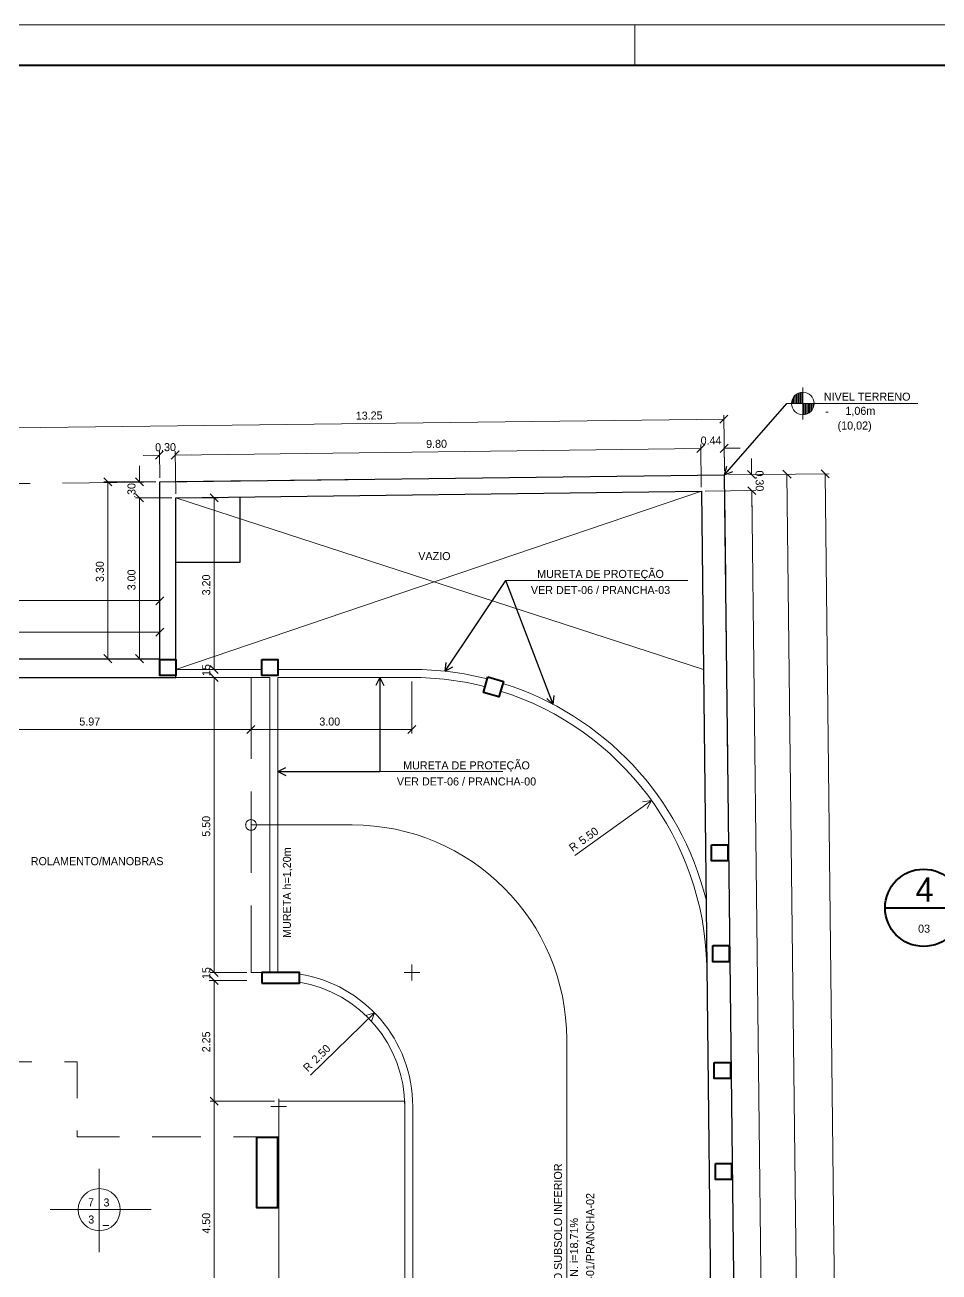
# Model space of a CAD drawing. Header units: metres. Extents: x -4.2 to 85, y -21.1 to 42.
# Drawn here: x 45.89 to 62.94, y 18.77 to 42.02 of the extents above; entities that cross this region are included whole.
import ezdxf
from ezdxf.enums import TextEntityAlignment as Align

# ---------------------------------------------------------------- set-up
doc = ezdxf.new("R2010")
doc.units = ezdxf.units.M
doc.header["$MEASUREMENT"] = 0
doc.linetypes.add('DGN Style 2', pattern=[1.517359, 0.910415, -0.606944])
doc.linetypes.add('DGN Style 3', pattern=[2.124302, 1.517359, -0.606944])
for name, color, linetype, lineweight in [('Level 13', 7, 'Continuous', 0), ('Level 23', 7, 'Continuous', 0), ('Level 24', 7, 'Continuous', 0), ('Level 25', 7, 'Continuous', 0), ('Level 28', 7, 'Continuous', 0), ('Level 42', 7, 'Continuous', 0), ('Level 54', 7, 'Continuous', 0), ('Level 63', 7, 'Continuous', 0), ('Level 7', 7, 'Continuous', 0), ('Level 8', 7, 'Continuous', 0)]:
    doc.layers.add(name, color=color, linetype=linetype, lineweight=lineweight)
doc.styles.add('Style-CIVIL', font='CIVIL.shx')
doc.styles.add('Style-INTL_ENGINEERING', font='INTL_ENGINEERING.shx')
doc.dimstyles.get("Standard").update_dxf_attribs({"dimtxt": 0.18, "dimasz": 0.18, "dimexe": 0.18, "dimexo": 0.0625, "dimgap": 0.09, "dimtad": 0, "dimtih": 1, "dimtoh": 1, "dimdec": 4, "dimzin": 1, "dimdsep": 46, "dimtxsty": 'Standard', "dimcen": 0, "dimadec": 0, "dimazin": 0, "dimtfac": 1, "dimtdec": 4, "dimtofl": 0, "dimtmove": 0, "dimatfit": 3, "dimfxl": 0, "dimtolj": 1, "dimtzin": 1, "dimarcsym": 0})

# ---------------------------------------------------------------- blocks, each defined once
blk = doc.blocks.new('*U24')
at = {"layer": 'Level 25', "color": 2, "linetype": 'Continuous', "lineweight": 40}
blk.add_line((0.059, -7.308), (0.06, 6.478), dxfattribs=at)
at = {"layer": 'Level 25', "color": 2, "linetype": 'Continuous', "lineweight": 0}
blk.add_line((0.333, -4.88), (0.334, 5.729), dxfattribs=at)
at = {"layer": 'Level 25', "color": 2, "linetype": 'Continuous', "lineweight": 40}
blk.add_circle((0.059, -6.589), 0.72, dxfattribs=at)
at = {"layer": 'Level 25', "color": 2, "linetype": 'Continuous', "lineweight": 13, "style": 'Style-CIVIL'}
blk.add_text('1:10__', height=0.15, rotation=89.9975, dxfattribs=at).set_placement((0.334, 5.879), align=Align.MIDDLE_LEFT)
at = {"layer": 'Level 25', "color": 2, "linetype": 'Continuous', "lineweight": 0, "style": 'Style-CIVIL'}
blk.add_text('ESCALA', height=0.15, rotation=89.9975, dxfattribs=at).set_placement((0.358, -4.945), align=Align.MIDDLE_RIGHT)
at = {"layer": 'Level 25', "color": 2, "linetype": 'Continuous', "lineweight": 40, "style": 'Style-CIVIL'}
blk.add_text('4', height=0.45, rotation=89.9975, dxfattribs=at).set_placement((-0.059, -6.571), align=Align.CENTER)
at = {"layer": 'Level 25', "color": 2, "linetype": 'Continuous', "lineweight": 13, "style": 'Style-CIVIL'}
blk.add_text('03', height=0.15, rotation=89.9975, dxfattribs=at).set_placement((0.523, -6.581), align=Align.CENTER)
at = {"layer": 'Level 25', "color": 2, "linetype": 'Continuous', "lineweight": 40, "style": 'Style-CIVIL'}
blk.add_attdef('*U24_378409', (-0.104, -5.572), '', height=0.45, rotation=89.9975, dxfattribs=at)
blk = doc.blocks.new('*D41')
at = {"layer": 'Defpoints'}
for p in [(58.938, 33.63), (60.814, 33.652), (61.046, 13.31), (59.403, -7.053)]:
    blk.add_point(p, dxfattribs=at)
at = {"layer": 'Level 23', "color": 2, "linetype": 'Continuous', "lineweight": 0}
for p, q in [((60.738, 33.725), (60.889, 33.578)), ((59.012, 33.631), (60.888, 33.653)), ((61.279, -7.032), (60.814, 33.652)), ((61.355, -7.105), (61.204, -6.958)), ((59.478, -7.052), (61.353, -7.031))]:
    blk.add_line(p, q, dxfattribs=at)
at = {"layer": 'Level 23', "color": 2, "linetype": 'Continuous', "lineweight": 0, "style": 'Style-INTL_ENGINEERING'}
blk.add_text('40.69', height=0.1492, rotation=270.6554, dxfattribs=at).set_placement((61.192, 13.603), align=Align.MIDDLE_LEFT)
blk = doc.blocks.new('_Oblique')
at = {"color": 0, "linetype": 'ByBlock', "lineweight": -2}
blk.add_line((0.5, 0.5), (-0.5, -0.5), dxfattribs=at)
blk = doc.blocks.new('*D43')
at = {"layer": 'Defpoints'}
for p in [(58.938, 33.63), (60.103, 33.644), (60.284, 17.832), (59.296, 2.007)]:
    blk.add_point(p, dxfattribs=at)
at = {"layer": 'Level 23', "color": 2, "linetype": 'Continuous', "lineweight": 0}
for p, q in [((60.028, 33.717), (60.179, 33.57)), ((59.012, 33.631), (60.178, 33.644)), ((60.465, 2.02), (60.103, 33.644)), ((60.541, 1.946), (60.39, 2.094)), ((59.37, 2.007), (60.539, 2.021))]:
    blk.add_line(p, q, dxfattribs=at)
at = {"layer": 'Level 23', "color": 2, "linetype": 'Continuous', "lineweight": 0, "style": 'Style-INTL_ENGINEERING'}
blk.add_text('31.63', height=0.1492, rotation=270.6554, dxfattribs=at).set_placement((60.43, 18.075), align=Align.MIDDLE_LEFT)
blk = doc.blocks.new('*D52')
at = {"layer": 'Defpoints'}
for p in [(45.68, 34.506), (52.303, 34.588), (58.938, 33.63), (45.693, 33.468)]:
    blk.add_point(p, dxfattribs=at)
at = {"layer": 'Level 23', "color": 2, "linetype": 'Continuous', "lineweight": 0}
for p, q in [((58.925, 34.669), (45.68, 34.506)), ((58.999, 34.744), (58.851, 34.593)), ((58.937, 33.704), (58.924, 34.743)), ((45.606, 34.431), (45.754, 34.582)), ((45.692, 33.542), (45.679, 34.581))]:
    blk.add_line(p, q, dxfattribs=at)
at = {"layer": 'Level 23', "color": 2, "linetype": 'Continuous', "lineweight": 0, "style": 'Style-INTL_ENGINEERING'}
blk.add_text('13.25', height=0.1492, rotation=0.7022, dxfattribs=at).set_placement((52.063, 34.734), align=Align.MIDDLE_LEFT)
blk = doc.blocks.new('*D58')
at = {"layer": 'Defpoints'}
for p in [(41.066, 30.699), (48.407, 30.699), (48.407, 30.204), (33.725, 29.854)]:
    blk.add_point(p, dxfattribs=at)
at = {"layer": 'Level 23', "color": 2, "linetype": 'Continuous', "lineweight": 0}
for p, q in [((33.651, 30.624), (33.8, 30.773)), ((33.725, 29.928), (33.725, 30.773)), ((33.725, 30.699), (48.407, 30.699)), ((48.481, 30.773), (48.332, 30.624)), ((48.407, 30.278), (48.407, 30.773))]:
    blk.add_line(p, q, dxfattribs=at)
at = {"layer": 'Level 23', "color": 2, "linetype": 'Continuous', "lineweight": 0, "style": 'Style-INTL_ENGINEERING'}
blk.add_text('14.68', height=0.1492, dxfattribs=at).set_placement((40.824, 30.848), align=Align.MIDDLE_LEFT)
blk = doc.blocks.new('*D59')
at = {"layer": 'Defpoints'}
for p in [(25.361, 31.286), (48.407, 31.286), (2.314, 30.204), (48.407, 30.204)]:
    blk.add_point(p, dxfattribs=at)
at = {"layer": 'Level 23', "color": 2, "linetype": 'Continuous', "lineweight": 0}
for p, q in [((2.24, 31.211), (2.389, 31.36)), ((2.314, 30.278), (2.314, 31.36)), ((2.314, 31.286), (48.407, 31.286)), ((48.481, 31.36), (48.332, 31.211)), ((48.407, 30.278), (48.407, 31.36))]:
    blk.add_line(p, q, dxfattribs=at)
at = {"layer": 'Level 23', "color": 2, "linetype": 'Continuous', "lineweight": 0, "style": 'Style-INTL_ENGINEERING'}
blk.add_text('46.09', height=0.1492, dxfattribs=at).set_placement((25.07, 31.435), align=Align.MIDDLE_LEFT)
blk = doc.blocks.new('*D61')
at = {"layer": 'Defpoints'}
for p in [(53.597, 34.061), (58.496, 34.121), (58.506, 33.325), (48.707, 33.205)]:
    blk.add_point(p, dxfattribs=at)
at = {"layer": 'Level 23', "color": 2, "linetype": 'Continuous', "lineweight": 0}
for p, q in [((58.57, 34.196), (58.422, 34.045)), ((58.505, 33.399), (58.495, 34.195)), ((48.623, 33.925), (48.771, 34.076)), ((48.706, 33.279), (48.696, 34.075)), ((48.697, 34.001), (58.496, 34.121))]:
    blk.add_line(p, q, dxfattribs=at)
at = {"layer": 'Level 23', "color": 2, "linetype": 'Continuous', "lineweight": 0, "style": 'Style-INTL_ENGINEERING'}
blk.add_text('9.80', height=0.1492, rotation=0.7022, dxfattribs=at).set_placement((53.375, 34.207), align=Align.MIDDLE_LEFT)
blk = doc.blocks.new('*D62')
at = {"layer": 'Defpoints'}
for p in [(58.714, 34.123), (58.932, 34.126), (58.938, 33.63), (58.506, 33.325)]:
    blk.add_point(p, dxfattribs=at)
at = {"layer": 'Level 23', "color": 2, "linetype": 'Continuous', "lineweight": 0}
for p, q in [((58.57, 34.196), (58.422, 34.045)), ((58.505, 33.399), (58.495, 34.195)), ((58.858, 34.051), (59.006, 34.202)), ((58.937, 33.704), (58.931, 34.2)), ((58.197, 34.117), (58.496, 34.121)), ((59.231, 34.13), (58.932, 34.126))]:
    blk.add_line(p, q, dxfattribs=at)
at = {"layer": 'Level 23', "color": 2, "linetype": 'Continuous', "lineweight": 0, "style": 'Style-INTL_ENGINEERING'}
blk.add_text('0.44', height=0.1492, rotation=0.7022, dxfattribs=at).set_placement((58.493, 34.27), align=Align.MIDDLE_LEFT)
blk = doc.blocks.new('*D60')
at = {"layer": 'Defpoints'}
for p in [(48.549, 33.999), (48.697, 34.001), (48.407, 33.501), (48.707, 33.205)]:
    blk.add_point(p, dxfattribs=at)
at = {"layer": 'Level 23', "color": 2, "linetype": 'Continuous', "lineweight": 0}
for p, q in [((48.101, 33.993), (48.401, 33.997)), ((48.474, 34.073), (48.327, 33.921)), ((48.406, 33.575), (48.4, 34.071)), ((48.623, 33.925), (48.771, 34.076)), ((48.706, 33.279), (48.696, 34.075)), ((48.996, 34.004), (48.697, 34.001))]:
    blk.add_line(p, q, dxfattribs=at)
at = {"layer": 'Level 23', "color": 2, "linetype": 'Continuous', "lineweight": 0, "style": 'Style-INTL_ENGINEERING'}
blk.add_text('0.30', height=0.1492, rotation=0.7022, dxfattribs=at).set_placement((48.321, 34.145), align=Align.MIDDLE_LEFT)
blk = doc.blocks.new('*U70')
at = {"layer": 'Level 28', "color": 131, "linetype": 'Continuous', "lineweight": 13}
for p, q in [((-1.093, 0.13), (-1.092, 0.251)), ((-1.069, 0.13), (-1.069, 0.279)), ((-1.047, 0.13), (-1.047, 0.298)), ((-1.024, 0.13), (-1.024, 0.313)), ((-1.001, 0.13), (-1.002, 0.324)), ((-0.979, 0.13), (-0.979, 0.33)), ((-0.957, 0.131), (-0.956, 0.337)), ((-0.934, 0.13), (-0.934, 0.34)), ((-0.92, -0.17), (-0.921, 0.43)), ((-1.221, 0.13), (1.221, 0.13)), ((-1.114, 0.13), (-1.114, 0.211)), ((-0.908, -0.079), (-0.907, 0.13)), ((-0.885, -0.076), (-0.884, 0.13)), ((-0.862, -0.071), (-0.862, 0.13)), ((-0.84, -0.062), (-0.84, 0.13)), ((-0.817, -0.051), (-0.817, 0.13)), ((-0.795, -0.036), (-0.795, 0.13)), ((-0.772, -0.017), (-0.772, 0.13)), ((-0.75, 0.01), (-0.751, 0.13)), ((-0.728, 0.049), (-0.727, 0.13))]:
    blk.add_line(p, q, dxfattribs=at)
blk.add_circle((-0.921, 0.13), 0.21, dxfattribs=at)
at = {"layer": 'Level 28', "color": 131, "linetype": 'Continuous', "lineweight": 13, "style": 'Style-INTL_ENGINEERING'}
for s, height, p in [('NIVEL TERRENO', 0.14999, (1.087, 0.258)), ('1,06m', 0.15, (0.431, -0.006)), ('-', 0.15, (-0.435, -0.016)), ('(10,02)', 0.15, (0.363, -0.28))]:
    blk.add_text(s, height=height, rotation=0.0007, dxfattribs=at).set_placement(p, align=Align.MIDDLE_RIGHT)
blk = doc.blocks.new('TerminatorOpen')
at = {"color": 0, "linetype": 'ByBlock', "lineweight": -2}
for q in [(-1, 0.5), (-1, 0), (-1, -0.5)]:
    blk.add_line((0, 0), q, dxfattribs=at)
blk = doc.blocks.new('*D97')
at = {"layer": 'Level 23', "color": 2, "linetype": 'Continuous', "lineweight": 0}
for p, q in [((57.577, 27.561), (56.15, 26.537)), ((53.109, 24.207), (53.109, 24.501)), ((52.962, 24.354), (53.256, 24.354))]:
    blk.add_line(p, q, dxfattribs=at)
at = {"layer": 'Level 23', "color": 2, "linetype": 'Continuous', "lineweight": 0, "flags": 128}
blk.add_lwpolyline([(57.412, 27.535), (57.577, 27.561), (57.499, 27.413)], dxfattribs=at)
at = {"layer": 'Level 23', "color": 2, "linetype": 'Continuous', "lineweight": 0, "style": 'Style-INTL_ENGINEERING'}
for s, height, p in [('5.50', 0.1492, (56.245, 26.789)), ('R', 0.149, (56.063, 26.658))]:
    blk.add_text(s, height=height, rotation=35.6714, dxfattribs=at).set_placement(p, align=Align.MIDDLE_LEFT)
blk = doc.blocks.new('*D98')
at = {"layer": 'Defpoints'}
for p in [(47.439, 33.501), (48.407, 33.501), (47.439, 31.853), (48.407, 30.204)]:
    blk.add_point(p, dxfattribs=at)
at = {"layer": 'Level 23', "color": 2, "linetype": 'Continuous', "lineweight": 0}
for p, q in [((47.364, 33.576), (47.513, 33.427)), ((48.332, 33.501), (47.365, 33.501)), ((47.439, 30.204), (47.439, 33.501)), ((47.513, 30.129), (47.364, 30.279)), ((48.332, 30.204), (47.365, 30.204))]:
    blk.add_line(p, q, dxfattribs=at)
at = {"layer": 'Level 23', "color": 2, "linetype": 'Continuous', "lineweight": 0, "style": 'Style-INTL_ENGINEERING'}
blk.add_text('3.30', height=0.1492, rotation=90, dxfattribs=at).set_placement((47.29, 31.633), align=Align.MIDDLE_LEFT)
blk = doc.blocks.new('*D100')
at = {"layer": 'Defpoints'}
for p in [(48.029, 33.501), (48.407, 33.501), (48.029, 33.353), (48.707, 33.205)]:
    blk.add_point(p, dxfattribs=at)
at = {"layer": 'Level 23', "color": 2, "linetype": 'Continuous', "lineweight": 0}
for p, q in [((48.029, 33.8), (48.029, 33.501)), ((48.104, 33.427), (47.955, 33.576)), ((48.332, 33.501), (47.955, 33.501)), ((47.955, 33.279), (48.104, 33.13)), ((48.632, 33.205), (47.955, 33.205)), ((48.029, 32.906), (48.029, 33.205))]:
    blk.add_line(p, q, dxfattribs=at)
at = {"layer": 'Level 23', "color": 2, "linetype": 'Continuous', "lineweight": 0, "style": 'Style-INTL_ENGINEERING'}
blk.add_text('.30', height=0.1492, rotation=90, dxfattribs=at).set_placement((47.88, 33.201), align=Align.MIDDLE_LEFT)
blk = doc.blocks.new('*D99')
at = {"layer": 'Defpoints'}
for p in [(48.029, 33.205), (48.707, 33.205), (48.029, 31.704), (48.407, 30.204)]:
    blk.add_point(p, dxfattribs=at)
at = {"layer": 'Level 23', "color": 2, "linetype": 'Continuous', "lineweight": 0}
for p, q in [((47.955, 33.279), (48.104, 33.13)), ((48.632, 33.205), (47.955, 33.205)), ((48.029, 30.204), (48.029, 33.205)), ((48.104, 30.129), (47.955, 30.279)), ((48.332, 30.204), (47.955, 30.204))]:
    blk.add_line(p, q, dxfattribs=at)
at = {"layer": 'Level 23', "color": 2, "linetype": 'Continuous', "lineweight": 0, "style": 'Style-INTL_ENGINEERING'}
blk.add_text('3.00', height=0.1492, rotation=90, dxfattribs=at).set_placement((47.88, 31.479), align=Align.MIDDLE_LEFT)
blk = doc.blocks.new('*D102')
at = {"layer": 'Defpoints'}
for p in [(49.508, 30.004), (49.422, 29.929), (49.422, 29.854), (50.458, 29.854)]:
    blk.add_point(p, dxfattribs=at)
at = {"layer": 'Level 23', "color": 2, "linetype": 'Continuous', "lineweight": 0}
for p, q in [((49.496, 29.93), (49.347, 30.079)), ((49.434, 30.004), (49.347, 30.004)), ((49.422, 30.032), (49.422, 30.004)), ((49.347, 29.929), (49.496, 29.779)), ((50.384, 29.854), (49.347, 29.854)), ((49.422, 29.555), (49.422, 29.854))]:
    blk.add_line(p, q, dxfattribs=at)
at = {"layer": 'Level 23', "color": 2, "linetype": 'Continuous', "lineweight": 0, "style": 'Style-INTL_ENGINEERING'}
blk.add_text('.15', height=0.1492, rotation=89.9997, dxfattribs=at).set_placement((49.273, 29.826), align=Align.MIDDLE_LEFT)
blk = doc.blocks.new('*D103')
at = {"layer": 'Defpoints'}
for p in [(50.458, 29.854), (49.422, 27.104), (49.422, 24.354), (50.109, 24.354)]:
    blk.add_point(p, dxfattribs=at)
at = {"layer": 'Level 23', "color": 2, "linetype": 'Continuous', "lineweight": 0}
for p, q in [((49.347, 29.929), (49.496, 29.779)), ((50.384, 29.854), (49.347, 29.854)), ((49.422, 29.854), (49.422, 24.354)), ((49.496, 24.279), (49.347, 24.429)), ((50.034, 24.354), (49.347, 24.354))]:
    blk.add_line(p, q, dxfattribs=at)
at = {"layer": 'Level 23', "color": 2, "linetype": 'Continuous', "lineweight": 0, "style": 'Style-INTL_ENGINEERING'}
blk.add_text('5.50', height=0.1492, rotation=89.9997, dxfattribs=at).set_placement((49.273, 26.885), align=Align.MIDDLE_LEFT)
blk = doc.blocks.new('*D104')
at = {"layer": 'Defpoints'}
for p in [(49.422, 24.279), (49.422, 24.204), (50.109, 24.354), (50.109, 24.204)]:
    blk.add_point(p, dxfattribs=at)
at = {"layer": 'Level 23', "color": 2, "linetype": 'Continuous', "lineweight": 0}
for p, q in [((49.496, 24.279), (49.347, 24.429)), ((50.034, 24.354), (49.347, 24.354)), ((49.347, 24.279), (49.496, 24.129)), ((50.034, 24.204), (49.347, 24.204)), ((49.422, 24.382), (49.422, 24.354)), ((49.422, 23.905), (49.422, 24.204))]:
    blk.add_line(p, q, dxfattribs=at)
at = {"layer": 'Level 23', "color": 2, "linetype": 'Continuous', "lineweight": 0, "style": 'Style-INTL_ENGINEERING'}
blk.add_text('.15', height=0.1492, rotation=89.9997, dxfattribs=at).set_placement((49.273, 24.175), align=Align.MIDDLE_LEFT)
blk = doc.blocks.new('*D105')
at = {"layer": 'Defpoints'}
for p in [(50.109, 24.204), (49.422, 23.079), (49.422, 21.954), (50.625, 21.954)]:
    blk.add_point(p, dxfattribs=at)
at = {"layer": 'Level 23', "color": 2, "linetype": 'Continuous', "lineweight": 0}
for p, q in [((49.347, 24.279), (49.496, 24.129)), ((50.034, 24.204), (49.347, 24.204)), ((49.422, 24.204), (49.422, 21.954)), ((49.496, 21.879), (49.347, 22.029)), ((50.55, 21.954), (49.347, 21.954))]:
    blk.add_line(p, q, dxfattribs=at)
at = {"layer": 'Level 23', "color": 2, "linetype": 'Continuous', "lineweight": 0, "style": 'Style-INTL_ENGINEERING'}
blk.add_text('2.25', height=0.1492, rotation=89.9997, dxfattribs=at).set_placement((49.273, 22.866), align=Align.MIDDLE_LEFT)
blk = doc.blocks.new('*D106')
at = {"layer": 'Defpoints'}
for p in [(50.625, 21.954), (49.422, 19.704), (49.422, 17.454), (50.625, 17.454)]:
    blk.add_point(p, dxfattribs=at)
at = {"layer": 'Level 23', "color": 2, "linetype": 'Continuous', "lineweight": 0}
for p, q in [((49.347, 22.029), (49.496, 21.879)), ((50.55, 21.954), (49.347, 21.954)), ((49.422, 21.954), (49.422, 17.454)), ((49.496, 17.379), (49.347, 17.529)), ((50.55, 17.454), (49.347, 17.454))]:
    blk.add_line(p, q, dxfattribs=at)
at = {"layer": 'Level 23', "color": 2, "linetype": 'Continuous', "lineweight": 0, "style": 'Style-INTL_ENGINEERING'}
blk.add_text('4.50', height=0.1492, rotation=89.9997, dxfattribs=at).set_placement((49.273, 19.485), align=Align.MIDDLE_LEFT)
blk = doc.blocks.new('*D101')
at = {"layer": 'Defpoints'}
for p in [(48.707, 33.205), (49.422, 31.604), (49.422, 30.004), (49.508, 30.004)]:
    blk.add_point(p, dxfattribs=at)
at = {"layer": 'Level 23', "color": 2, "linetype": 'Continuous', "lineweight": 0}
for p, q in [((49.347, 33.279), (49.496, 33.13)), ((48.781, 33.205), (49.496, 33.205)), ((49.422, 33.205), (49.422, 30.004)), ((49.496, 29.93), (49.347, 30.079)), ((49.434, 30.004), (49.347, 30.004))]:
    blk.add_line(p, q, dxfattribs=at)
at = {"layer": 'Level 23', "color": 2, "linetype": 'Continuous', "lineweight": 0, "style": 'Style-INTL_ENGINEERING'}
blk.add_text('3.20', height=0.1492, rotation=89.9997, dxfattribs=at).set_placement((49.273, 31.385), align=Align.MIDDLE_LEFT)
blk = doc.blocks.new('*D121')
at = {"layer": 'Level 23', "color": 2, "linetype": 'Continuous', "lineweight": 0}
for p, q in [((52.41, 23.604), (51.22, 22.438)), ((50.625, 21.707), (50.625, 22.001)), ((50.478, 21.854), (50.772, 21.854))]:
    blk.add_line(p, q, dxfattribs=at)
at = {"layer": 'Level 23', "color": 2, "linetype": 'Continuous', "lineweight": 0, "flags": 128}
blk.add_lwpolyline([(52.251, 23.553), (52.41, 23.604), (52.356, 23.447)], dxfattribs=at)
at = {"layer": 'Level 23', "color": 2, "linetype": 'Continuous', "lineweight": 0, "style": 'Style-INTL_ENGINEERING'}
for s, height, p in [('2.50', 0.1492, (51.276, 22.701)), ('R', 0.149, (51.116, 22.544))]:
    blk.add_text(s, height=height, rotation=44.4359, dxfattribs=at).set_placement(p, align=Align.MIDDLE_LEFT)
blk = doc.blocks.new('*D123')
at = {"layer": 'Defpoints'}
for p in [(50.109, 29.854), (44.134, 29.654), (44.134, 28.883), (47.122, 28.883)]:
    blk.add_point(p, dxfattribs=at)
at = {"layer": 'Level 23', "color": 2, "linetype": 'Continuous', "lineweight": 0}
for p, q in [((50.109, 29.78), (50.109, 28.808)), ((44.134, 29.58), (44.134, 28.808)), ((44.06, 28.808), (44.209, 28.957)), ((50.109, 28.883), (44.134, 28.883)), ((50.183, 28.957), (50.034, 28.808))]:
    blk.add_line(p, q, dxfattribs=at)
at = {"layer": 'Level 23', "color": 2, "linetype": 'Continuous', "lineweight": 0, "style": 'Style-INTL_ENGINEERING'}
blk.add_text('5.97', height=0.1492, rotation=0.0001, dxfattribs=at).set_placement((46.908, 29.032), align=Align.MIDDLE_LEFT)
blk = doc.blocks.new('*D122')
at = {"layer": 'Defpoints'}
for p in [(50.109, 29.854), (53.109, 29.854), (50.109, 28.883), (51.609, 28.883)]:
    blk.add_point(p, dxfattribs=at)
at = {"layer": 'Level 23', "color": 2, "linetype": 'Continuous', "lineweight": 0}
for p, q in [((50.109, 29.78), (50.109, 28.808)), ((53.109, 29.78), (53.109, 28.808)), ((50.034, 28.808), (50.183, 28.957)), ((53.109, 28.883), (50.109, 28.883)), ((53.184, 28.957), (53.034, 28.808))]:
    blk.add_line(p, q, dxfattribs=at)
at = {"layer": 'Level 23', "color": 2, "linetype": 'Continuous', "lineweight": 0, "style": 'Style-INTL_ENGINEERING'}
blk.add_text('3.00', height=0.1492, rotation=0.0001, dxfattribs=at).set_placement((51.383, 29.032), align=Align.MIDDLE_LEFT)
blk = doc.blocks.new('*D275')
at = {"layer": 'Defpoints'}
for p in [(58.506, 33.325), (59.447, 33.336), (59.624, 17.851), (58.86, 2.357)]:
    blk.add_point(p, dxfattribs=at)
at = {"layer": 'Level 23', "color": 2, "linetype": 'Continuous', "lineweight": 0}
for p, q in [((58.58, 33.326), (59.521, 33.337)), ((59.371, 33.409), (59.522, 33.262)), ((59.801, 2.367), (59.447, 33.336)), ((58.934, 2.357), (59.875, 2.368)), ((59.877, 2.294), (59.726, 2.441))]:
    blk.add_line(p, q, dxfattribs=at)
at = {"layer": 'Level 23', "color": 2, "linetype": 'Continuous', "lineweight": 0, "style": 'Style-INTL_ENGINEERING'}
blk.add_text('30.97', height=0.1492, rotation=270.6554, dxfattribs=at).set_placement((59.77, 18.14), align=Align.MIDDLE_LEFT)
blk = doc.blocks.new('*D276')
at = {"layer": 'Defpoints'}
for p in [(58.938, 33.63), (59.443, 33.636), (59.445, 33.486), (58.506, 33.325)]:
    blk.add_point(p, dxfattribs=at)
at = {"layer": 'Level 23', "color": 2, "linetype": 'Continuous', "lineweight": 0}
for p, q in [((59.44, 33.935), (59.443, 33.636)), ((59.012, 33.631), (59.518, 33.637)), ((59.519, 33.562), (59.368, 33.71)), ((58.58, 33.326), (59.521, 33.337)), ((59.371, 33.409), (59.522, 33.262)), ((59.45, 33.036), (59.447, 33.336))]:
    blk.add_line(p, q, dxfattribs=at)
at = {"layer": 'Level 23', "color": 2, "linetype": 'Continuous', "lineweight": 0, "style": 'Style-INTL_ENGINEERING'}
blk.add_text('0.30', height=0.1492, rotation=270.6554, dxfattribs=at).set_placement((59.591, 33.713), align=Align.MIDDLE_LEFT)

msp = doc.modelspace()

# ---------------------------------------------------------------- linework, layer by layer
at = {"layer": 'Level 13', "color": 230, "linetype": 'DGN Style 3', "lineweight": 0}
for p, q in [((50.109, 29.854), (50.109, 24.354)), ((50.608, 27.104), (50.109, 27.104)), ((50.31, 24.354), (50.109, 24.354))]:
    msp.add_line(p, q, dxfattribs=at)
at = {"layer": 'Level 13', "color": 230, "linetype": 'Continuous', "lineweight": 0}
for p, q in [((50.608, 27.104), (51.996, 27.104)), ((55.996, 23.104), (55.996, 12.954))]:
    msp.add_line(p, q, dxfattribs=at)
at = {"layer": 'Level 13', "color": 230, "linetype": 'DGN Style 3', "lineweight": 0}
msp.add_circle((50.109, 27.104), 0.1, dxfattribs=at)
at = {"layer": 'Level 13', "color": 230, "linetype": 'Continuous', "lineweight": 0}
msp.add_arc((51.996, 23.104), 4, 0, 90, dxfattribs=at)
at = {"layer": 'Level 24', "color": 2, "linetype": 'Continuous', "lineweight": 0}
for p, q in [((58.256, 31.661), (54.862, 31.661)), ((54.807, 28.103), (52.51, 28.103))]:
    msp.add_line(p, q, dxfattribs=at)
at = {"layer": 'Level 24', "color": 2, "linetype": 'Continuous', "lineweight": 13}
for p, q in [((47.279, 19.142), (47.279, 20.696)), ((46.364, 19.933), (48.247, 19.933))]:
    msp.add_line(p, q, dxfattribs=at)
msp.add_circle((47.279, 19.932), 0.392, dxfattribs=at)
at = {"layer": 'Level 42', "color": 2, "linetype": 'Continuous', "lineweight": 40, "flags": 128}
for points in [[(48.407, 30.19), (48.707, 30.19), (48.707, 29.89), (48.407, 29.89)], [(50.31, 30.19), (50.61, 30.19), (50.61, 29.89), (50.31, 29.89)], [(54.527, 29.864), (54.815, 29.78), (54.731, 29.492), (54.443, 29.576)], [(58.698, 26.735), (58.998, 26.735), (58.998, 26.435), (58.698, 26.435)], [(58.723, 24.855), (59.023, 24.855), (59.023, 24.555), (58.723, 24.555)], [(50.31, 24.155), (51.01, 24.155), (51.01, 24.355), (50.31, 24.355)], [(58.747, 22.674), (59.047, 22.674), (59.047, 22.374), (58.747, 22.374)], [(50.61, 21.275), (50.21, 21.275), (50.21, 19.975), (50.61, 19.975)], [(58.77, 20.795), (59.07, 20.795), (59.07, 20.495), (58.77, 20.495)]]:
    msp.add_lwpolyline(points, close=True, dxfattribs=at)
at = {"layer": 'Level 54', "color": 131, "linetype": 'DGN Style 3', "lineweight": 0, "flags": 128}
msp.add_lwpolyline([(2.358, 33.328), (1.811, -6.255), (18.717, -6.212), (31.612, -6.518), (38.43, -6.548), (45.404, -6.752), (59.403, -7.053), (58.938, 33.63), (45.693, 33.468), (39.328, 33.473), (32.09, 33.353), (18.933, 33.013)], close=True, dxfattribs=at)
msp.add_lwpolyline([(2.358, 33.328), (1.811, -6.255), (18.717, -6.212), (31.612, -6.518), (38.43, -6.548), (45.404, -6.752), (59.403, -7.053), (58.938, 33.63), (45.693, 33.468), (39.328, 33.473), (32.09, 33.353), (18.933, 33.013)], close=True, dxfattribs=at)
at = {"layer": 'Level 63', "color": 131, "linetype": 'Continuous', "lineweight": 0}
msp.add_line((57.269, 42.019), (57.269, 41.269), dxfattribs=at)
at = {"layer": 'Level 63', "color": 131, "linetype": 'Continuous', "lineweight": 40}
msp.add_line((-2.281, 41.27), (84.269, 41.269), dxfattribs=at)
at = {"layer": 'Level 63', "color": 131, "linetype": 'Continuous', "lineweight": 0, "flags": 128}
msp.add_lwpolyline([(85.019, 42.019), (-4.157, 42.019), (-4.157, -21.056), (85.019, -21.056)], close=True, dxfattribs=at)
at = {"layer": 'Level 63', "color": 131, "linetype": 'Continuous', "lineweight": 13, "flags": 128}
msp.add_lwpolyline([(76.768, -20.306), (-2.282, -20.306), (-2.282, 41.271), (76.768, 41.271)], close=True, dxfattribs=at)
at = {"layer": 'Level 7', "color": 7, "linetype": 'Continuous', "lineweight": 30}
for p, q in [((48.407, 33.501), (58.938, 33.63)), ((48.407, 30.204), (48.407, 33.501)), ((48.707, 29.854), (48.707, 33.205)), ((49.907, 32.005), (49.907, 33.22)), ((48.707, 32.005), (49.907, 32.005)), ((27.725, 30.204), (48.407, 30.204)), ((2.664, 29.854), (48.707, 29.854))]:
    msp.add_line(p, q, dxfattribs=at)
at = {"layer": 'Level 7', "color": 7, "linetype": 'Continuous', "lineweight": 0}
for p, q in [((48.707, 30.004), (58.506, 33.325)), ((58.544, 30.004), (48.707, 33.205)), ((48.707, 30.004), (50.31, 30.004)), ((50.61, 30.004), (53.124, 30.004)), ((48.707, 29.854), (50.458, 29.854)), ((50.608, 29.854), (53.109, 29.854))]:
    msp.add_line(p, q, dxfattribs=at)
at = {"layer": 'Level 7', "color": 7, "linetype": 'Continuous', "lineweight": 13}
for p, q in [((50.458, 24.354), (50.458, 29.854)), ((50.608, 24.354), (50.608, 29.854))]:
    msp.add_line(p, q, dxfattribs=at)
at = {"layer": 'Level 7', "color": 7, "linetype": 'Continuous', "lineweight": 30, "flags": 128}
for points in [[(58.934, 33.63), (59.166, 13.393), (59.296, 2.007), (8.148, 2.007)], [(48.707, 33.205), (58.506, 33.325), (58.734, 13.389), (58.86, 2.357), (8.148, 2.357)]]:
    msp.add_lwpolyline(points, dxfattribs=at)
at = {"layer": 'Level 7', "color": 7, "linetype": 'Continuous', "lineweight": 13, "flags": 128}
for points in [[(52.975, 21.854), (52.975, 12.954)], [(53.125, 21.854), (53.125, 12.954)]]:
    msp.add_lwpolyline(points, dxfattribs=at)
at = {"layer": 'Level 7', "color": 7, "linetype": 'Continuous', "lineweight": 13}
for centre, radius, start, end in [((53.109, 24.354), 5.65, 75.5765, 89.8408), ((53.109, 24.354), 5.5, 75.6269, 89.9951), ((53.109, 24.354), 5.5, 1.3109, 72.5012), ((50.625, 21.854), 2.5, 0, 81.1564), ((50.625, 21.854), 2.35, 0, 80.5869)]:
    msp.add_arc(centre, radius, start, end, dxfattribs=at)
at = {"layer": 'Level 7', "color": 7, "linetype": 'Continuous', "lineweight": 13, "extrusion": (0, 0, -1)}
msp.add_arc((-53.109, 24.354), 5.65, 107.4661, 166.0966, dxfattribs=at)
at = {"layer": 'Level 8', "color": 7, "linetype": 'DGN Style 2', "lineweight": 0, "flags": 128}
msp.add_lwpolyline([(33.725, 21.939), (38.035, 21.939), (38.035, 22.689), (46.865, 22.689), (46.865, 21.289), (50.625, 21.289), (50.625, 14.579), (49.925, 14.579), (49.925, 14.079), (49.375, 13.529), (39.847, 13.529), (39.227, 12.909), (31.911, 12.909), (31.694, 13.126), (29.305, 13.126), (29.088, 12.909), (21.772, 12.909), (21.152, 13.529), (11.625, 13.529), (11.075, 14.079), (11.075, 14.579), (10.375, 14.579), (10.375, 21.289), (14.135, 21.289), (14.135, 22.689), (22.965, 22.689), (22.965, 21.939), (27.274, 21.939), (27.274, 26.725), (33.724, 26.725), (33.725, 21.939)], dxfattribs=at)
at = {"layer": 'Level 8', "color": 7, "linetype": 'Continuous', "lineweight": 13, "flags": 128}
msp.add_lwpolyline([(52.975, 21.954), (50.625, 21.954), (50.625, 17.454), (52.975, 17.454)], close=True, dxfattribs=at)

# ---------------------------------------------------------------- block references
at = {"layer": 'Level 25', "color": 2, "linetype": 'Continuous', "lineweight": 40, "rotation": 270}
msp.add_blockref('*U24', (69.24, 25.618), dxfattribs=at).add_auto_attribs({'*U24_378409': 'DET.-06_(MURETA_DE_PROTECAO)________'})
at = {"layer": 'Level 28', "color": 131, "linetype": 'Continuous', "lineweight": 13}
msp.add_blockref('*U70', (61.319, 34.831), dxfattribs=at)

# ---------------------------------------------------------------- texts
at = {"layer": 'Level 24', "color": 2, "linetype": 'Continuous', "lineweight": 13, "style": 'Style-CIVIL'}
for s, p in [('7', (47.07, 19.995)), ('3', (47.358, 19.991)), ('3', (47.074, 19.673)), ('_', (47.344, 19.673))]:
    msp.add_text(s, height=0.15, dxfattribs=at).set_placement(p)
at = {"layer": 'Level 24', "color": 2, "linetype": 'Continuous', "lineweight": 13, "char_height": 0.15, "attachment_point": 5, "line_spacing_factor": 1.200006, "style": 'Style-INTL_ENGINEERING'}
for s, insert in [('VAZIO\\P', (53.529, 32.116)), ('MURETA DE PROTEÇÃO\\PVER DET-06 / PRANCHA-03\\P', (56.626, 31.633)), ('MURETA DE PROTEÇÃO\\PVER DET-06 / PRANCHA-00\\P', (54.127, 28.064)), ('ROLAMENTO/MANOBRAS\\P', (47.239, 26.428))]:
    msp.add_mtext(s, dxfattribs=dict(at, insert=insert))
at = {"layer": 'Level 24', "color": 2, "linetype": 'Continuous', "lineweight": 13, "char_height": 0.15, "attachment_point": 5, "rotation": 90, "line_spacing_factor": 1.200006, "style": 'Style-INTL_ENGINEERING'}
for s, insert in [('MURETA h=1,20m\\P', (50.792, 25.842)), ('RAMPA ACESSO SUBSOLO INFERIOR\\PINCLIN. i=18,71%\\PVER DET.-01/PRANCHA-02\\P', (56.134, 18.971))]:
    msp.add_mtext(s, dxfattribs=dict(at, insert=insert))

# ---------------------------------------------------------------- dimensions: what is measured, and where the dimension line sits
at = {"layer": 'Level 23', "color": 2, "linetype": 'Continuous', "lineweight": 0}
for base, p1, p2, angle, override, picture, middle in [((45.68, 34.506), (58.938, 33.63), (45.693, 33.468), 180.7022, {"dimtxt": 0.14925, "dimasz": 0.14925, "dimexe": 0.07425, "dimexo": 0.07425, "dimgap": 0.07425, "dimtad": 1, "dimtih": 0, "dimtoh": 0, "dimdec": 2, "dimzin": 3, "dimtxsty": 'Style-INTL_ENGINEERING', "dimblk": 'Oblique', "dimclre": 2, "dimtdec": 2, "dimatfit": 1, "dimtolj": 0, "dimtzin": 3, "dimlwe": 0}, '*D52', (52.303, 34.588)), ((48.697, 34.001), (48.407, 33.501), (48.707, 33.205), 0.7022, {"dimtxt": 0.14925, "dimasz": 0.14925, "dimexe": 0.07425, "dimexo": 0.07425, "dimgap": 0.07425, "dimtad": 1, "dimtih": 0, "dimtoh": 0, "dimdec": 2, "dimzin": 3, "dimtxsty": 'Style-INTL_ENGINEERING', "dimblk": 'Oblique', "dimclre": 2, "dimtdec": 2, "dimatfit": 1, "dimtolj": 0, "dimtzin": 3, "dimlwe": 0}, '*D60', (48.549, 33.999)), ((58.496, 34.121), (48.707, 33.205), (58.506, 33.325), 0.7022, {"dimtxt": 0.14925, "dimasz": 0.14925, "dimexe": 0.07425, "dimexo": 0.07425, "dimgap": 0.07425, "dimtad": 1, "dimtih": 0, "dimtoh": 0, "dimdec": 2, "dimzin": 3, "dimtxsty": 'Style-INTL_ENGINEERING', "dimblk": 'Oblique', "dimclre": 2, "dimtdec": 2, "dimatfit": 1, "dimtolj": 0, "dimtzin": 3, "dimlwe": 0}, '*D61', (53.597, 34.061)), ((58.932, 34.126), (58.506, 33.325), (58.938, 33.63), 0.7022, {"dimtxt": 0.14925, "dimasz": 0.14925, "dimexe": 0.07425, "dimexo": 0.07425, "dimgap": 0.07425, "dimtad": 1, "dimtih": 0, "dimtoh": 0, "dimdec": 2, "dimzin": 3, "dimtxsty": 'Style-INTL_ENGINEERING', "dimblk": 'Oblique', "dimclre": 2, "dimtdec": 2, "dimatfit": 1, "dimtolj": 0, "dimtzin": 3, "dimlwe": 0}, '*D62', (58.714, 34.123)), ((48.029, 33.501), (48.707, 33.205), (48.407, 33.501), 90, {"dimtxt": 0.14925, "dimasz": 0.14925, "dimexe": 0.07425, "dimexo": 0.07425, "dimgap": 0.07425, "dimtad": 1, "dimtih": 0, "dimtoh": 0, "dimdec": 2, "dimzin": 7, "dimtxsty": 'Style-INTL_ENGINEERING', "dimblk": 'Oblique', "dimclre": 2, "dimtdec": 2, "dimatfit": 1, "dimtolj": 0, "dimtzin": 7, "dimlwe": 0}, '*D100', (48.029, 33.353)), ((59.443, 33.636), (58.506, 33.325), (58.938, 33.63), 90.6554, {"dimtxt": 0.14925, "dimasz": 0.14925, "dimexe": 0.07425, "dimexo": 0.07425, "dimgap": 0.07425, "dimtad": 1, "dimtih": 0, "dimtoh": 0, "dimdec": 2, "dimzin": 3, "dimtxsty": 'Style-INTL_ENGINEERING', "dimblk": 'Oblique', "dimclre": 2, "dimtdec": 2, "dimatfit": 1, "dimtolj": 0, "dimtzin": 3, "dimlwe": 0}, '*D276', (59.445, 33.486)), ((60.814, 33.652), (59.403, -7.053), (58.938, 33.63), 90.6554, {"dimtxt": 0.14925, "dimasz": 0.14925, "dimexe": 0.07425, "dimexo": 0.07425, "dimgap": 0.07425, "dimtad": 1, "dimtih": 0, "dimtoh": 0, "dimdec": 2, "dimzin": 3, "dimtxsty": 'Style-INTL_ENGINEERING', "dimblk": 'Oblique', "dimclre": 2, "dimtdec": 2, "dimatfit": 1, "dimtolj": 0, "dimtzin": 3, "dimlwe": 0}, '*D41', (61.046, 13.31)), ((60.103, 33.644), (59.296, 2.007), (58.938, 33.63), 90.6554, {"dimtxt": 0.14925, "dimasz": 0.14925, "dimexe": 0.07425, "dimexo": 0.07425, "dimgap": 0.07425, "dimtad": 1, "dimtih": 0, "dimtoh": 0, "dimdec": 2, "dimzin": 3, "dimtxsty": 'Style-INTL_ENGINEERING', "dimblk": 'Oblique', "dimclre": 2, "dimtdec": 2, "dimatfit": 1, "dimtolj": 0, "dimtzin": 3, "dimlwe": 0}, '*D43', (60.284, 17.832)), ((47.439, 33.501), (48.407, 30.204), (48.407, 33.501), 90, {"dimtxt": 0.14925, "dimasz": 0.14925, "dimexe": 0.07425, "dimexo": 0.07425, "dimgap": 0.07425, "dimtad": 1, "dimtih": 0, "dimtoh": 0, "dimdec": 2, "dimzin": 7, "dimtxsty": 'Style-INTL_ENGINEERING', "dimblk": 'Oblique', "dimclre": 2, "dimtdec": 2, "dimatfit": 1, "dimtolj": 0, "dimtzin": 7, "dimlwe": 0}, '*D98', (47.439, 31.853)), ((48.029, 33.205), (48.407, 30.204), (48.707, 33.205), 90, {"dimtxt": 0.14925, "dimasz": 0.14925, "dimexe": 0.07425, "dimexo": 0.07425, "dimgap": 0.07425, "dimtad": 1, "dimtih": 0, "dimtoh": 0, "dimdec": 2, "dimzin": 7, "dimtxsty": 'Style-INTL_ENGINEERING', "dimblk": 'Oblique', "dimclre": 2, "dimtdec": 2, "dimatfit": 1, "dimtolj": 0, "dimtzin": 7, "dimlwe": 0}, '*D99', (48.029, 31.704)), ((49.422, 30.004), (48.707, 33.205), (49.508, 30.004), 269.9997, {"dimtxt": 0.14925, "dimasz": 0.14925, "dimexe": 0.07425, "dimexo": 0.07425, "dimgap": 0.07425, "dimtad": 1, "dimtih": 0, "dimtoh": 0, "dimdec": 2, "dimzin": 7, "dimtxsty": 'Style-INTL_ENGINEERING', "dimblk": 'Oblique', "dimclre": 2, "dimtdec": 2, "dimatfit": 1, "dimtolj": 0, "dimtzin": 7, "dimlwe": 0}, '*D101', (49.422, 31.604)), ((59.447, 33.336), (58.86, 2.357), (58.506, 33.325), 90.6554, {"dimtxt": 0.14925, "dimasz": 0.14925, "dimexe": 0.07425, "dimexo": 0.07425, "dimgap": 0.07425, "dimtad": 1, "dimtih": 0, "dimtoh": 0, "dimdec": 2, "dimzin": 3, "dimtxsty": 'Style-INTL_ENGINEERING', "dimblk": 'Oblique', "dimclre": 2, "dimtdec": 2, "dimatfit": 1, "dimtolj": 0, "dimtzin": 3, "dimlwe": 0}, '*D275', (59.624, 17.851)), ((44.1344, 28.8827), (50.1086, 29.8539), (44.1344, 29.6541), 180.0001, {"dimtxt": 0.14925, "dimasz": 0.14925, "dimexe": 0.07425, "dimexo": 0.07425, "dimgap": 0.07425, "dimtad": 1, "dimtih": 0, "dimtoh": 0, "dimdec": 2, "dimzin": 7, "dimtxsty": 'Style-INTL_ENGINEERING', "dimblk": 'Oblique', "dimclre": 2, "dimtdec": 2, "dimatfit": 1, "dimtolj": 0, "dimtzin": 7, "dimlwe": 0}, '*D123', (47.1215, 28.8827)), ((49.422, 24.354), (50.458, 29.854), (50.109, 24.354), 269.9997, {"dimtxt": 0.14925, "dimasz": 0.14925, "dimexe": 0.07425, "dimexo": 0.07425, "dimgap": 0.07425, "dimtad": 1, "dimtih": 0, "dimtoh": 0, "dimdec": 2, "dimzin": 7, "dimtxsty": 'Style-INTL_ENGINEERING', "dimblk": 'Oblique', "dimclre": 2, "dimtdec": 2, "dimatfit": 1, "dimtolj": 0, "dimtzin": 7, "dimlwe": 0}, '*D103', (49.422, 27.104)), ((50.109, 28.883), (53.109, 29.854), (50.109, 29.854), 180.0001, {"dimtxt": 0.14925, "dimasz": 0.14925, "dimexe": 0.07425, "dimexo": 0.07425, "dimgap": 0.07425, "dimtad": 1, "dimtih": 0, "dimtoh": 0, "dimdec": 2, "dimzin": 7, "dimtxsty": 'Style-INTL_ENGINEERING', "dimblk": 'Oblique', "dimclre": 2, "dimtdec": 2, "dimatfit": 1, "dimtolj": 0, "dimtzin": 7, "dimlwe": 0}, '*D122', (51.609, 28.883)), ((49.422, 21.954), (50.109, 24.204), (50.625, 21.954), 269.9997, {"dimtxt": 0.14925, "dimasz": 0.14925, "dimexe": 0.07425, "dimexo": 0.07425, "dimgap": 0.07425, "dimtad": 1, "dimtih": 0, "dimtoh": 0, "dimdec": 2, "dimzin": 7, "dimtxsty": 'Style-INTL_ENGINEERING', "dimblk": 'Oblique', "dimclre": 2, "dimtdec": 2, "dimatfit": 1, "dimtolj": 0, "dimtzin": 7, "dimlwe": 0}, '*D105', (49.422, 23.079)), ((49.422, 17.454), (50.625, 21.954), (50.625, 17.454), 269.9997, {"dimtxt": 0.14925, "dimasz": 0.14925, "dimexe": 0.07425, "dimexo": 0.07425, "dimgap": 0.07425, "dimtad": 1, "dimtih": 0, "dimtoh": 0, "dimdec": 2, "dimzin": 7, "dimtxsty": 'Style-INTL_ENGINEERING', "dimblk": 'Oblique', "dimclre": 2, "dimtdec": 2, "dimatfit": 1, "dimtolj": 0, "dimtzin": 7, "dimlwe": 0}, '*D106', (49.422, 19.704))]:
    dim = msp.add_linear_dim(base=base, p1=p1, p2=p2, angle=angle, dimstyle='Standard', override=override, dxfattribs=at)
    dim.commit()
    dim.dimension.update_dxf_attribs({"geometry": picture, "text_midpoint": middle})
for base, p1, picture, middle in [((48.407, 31.286), (2.314, 30.204), '*D59', (25.361, 31.286)), ((48.407, 30.699), (33.725, 29.854), '*D58', (41.066, 30.699))]:
    dim = msp.add_linear_dim(base=base, p1=p1, p2=(48.407, 30.204), dimstyle='Standard', override={"dimtxt": 0.14925, "dimasz": 0.14925, "dimexe": 0.07425, "dimexo": 0.07425, "dimgap": 0.07425, "dimtad": 1, "dimtih": 0, "dimtoh": 0, "dimdec": 2, "dimzin": 3, "dimtxsty": 'Style-INTL_ENGINEERING', "dimblk": 'Oblique', "dimclre": 2, "dimtdec": 2, "dimatfit": 1, "dimtolj": 0, "dimtzin": 3, "dimlwe": 0}, dxfattribs=at)
    dim.commit()
    dim.dimension.update_dxf_attribs({"geometry": picture, "text_midpoint": middle})
for base, p1, p2, picture, middle in [((49.422, 29.854), (49.508, 30.004), (50.458, 29.854), '*D102', (49.422, 29.929)), ((49.422, 24.204), (50.109, 24.354), (50.109, 24.204), '*D104', (49.422, 24.279))]:
    dim = msp.add_linear_dim(base=base, p1=p1, p2=p2, angle=269.9997, dimstyle='Standard', override={"dimtxt": 0.14925, "dimasz": 0.14925, "dimexe": 0.07425, "dimexo": 0.07425, "dimgap": 0.07425, "dimtad": 1, "dimtih": 0, "dimtoh": 0, "dimdec": 2, "dimzin": 7, "dimtxsty": 'Style-INTL_ENGINEERING', "dimblk": 'Oblique', "dimclre": 2, "dimtdec": 2, "dimatfit": 1, "dimtolj": 0, "dimtzin": 7, "dimlwe": 0}, dxfattribs=at)
    dim.commit()
    dim.dimension.update_dxf_attribs({"geometry": picture, "text_midpoint": middle, "dimtype": 160})
for center, mpoint, picture, middle in [((53.109, 24.354), (57.577, 27.561), '*D97', (56.419, 26.73)), ((50.625, 21.854), (52.41, 23.604), '*D121', (51.457, 22.669))]:
    dim = msp.add_radius_dim(center=center, mpoint=mpoint, dimstyle='Standard', override={"dimtxt": 0.14925, "dimasz": 0.14925, "dimexe": 0.07425, "dimexo": 0.07425, "dimgap": 0.07425, "dimtad": 1, "dimtih": 0, "dimtoh": 0, "dimdec": 2, "dimzin": 7, "dimtxsty": 'Style-INTL_ENGINEERING', "dimblk": 'TerminatorOpen', "dimcen": 0.147, "dimtdec": 2, "dimatfit": 1, "dimtolj": 0, "dimtzin": 7}, dxfattribs=at)
    dim.commit()
    dim.dimension.update_dxf_attribs({"geometry": picture, "text_midpoint": middle, "dimtype": 164})

# ---------------------------------------------------------------- leaders
at = {"layer": 'Level 24', "color": 2, "linetype": 'Continuous', "lineweight": 13}
for points in [[(53.73, 29.969), (54.862, 31.661)], [(55.746, 29.349), (54.862, 31.661)], [(52.51, 29.854), (52.51, 28.103)], [(50.608, 28.103), (52.51, 28.103)]]:
    msp.add_leader(points, dimstyle='Standard', override={"dimtxt": 0.14925, "dimasz": 0.14925, "dimgap": 0, "dimtad": 1, "dimtxsty": 'Style-INTL_ENGINEERING', "dimldrblk": 'TerminatorOpen'}, dxfattribs=at)
at = {"layer": 'Level 28', "color": 131, "linetype": 'Continuous', "lineweight": 13}
msp.add_leader([(58.938, 33.63), (60.098, 34.961)], dimstyle='Standard', override={"dimtxt": 0.14925, "dimasz": 0.14925, "dimgap": 0, "dimtad": 1, "dimtxsty": 'Style-INTL_ENGINEERING', "dimldrblk": 'TerminatorOpen'}, dxfattribs=at)

doc.saveas('drawing.dxf')
